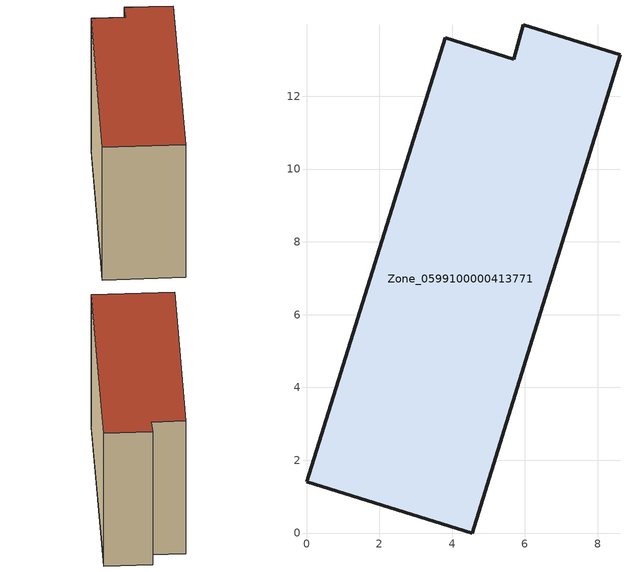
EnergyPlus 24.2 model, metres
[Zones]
Zone_0599100000413771
 floor ground (C_G): 0,1.41 3.81,13.6 5.69,13.01 5.95,13.96 8.61,13.14 4.55,0 z0
 wall outside (C_F): 3.81,13.6 0,1.41 4.55,0 8.61,13.14 5.95,13.96 5.69,13.01 3.81,13.6 z0:9.23
 roof outside (C_R): 8.61,13.14 5.95,13.96 5.69,13.01 3.81,13.6 0,1.41 4.55,0 z9.23
[BUILDING]
Pand.0599100000413771: North Axis=0; Terrain=City; Loads Convergence Tolerance Value=0.04; Temperature Convergence Tolerance Value=0.4; Solar Distribution=FullExterior; Maximum Number of Warmup Days=25; Minimum Number of Warmup Days=1
[Site:Location]
Rotterdam.The.Hague.AP_ZH_NLD Design_Conditions: Latitude=51.96; Longitude=4.45; Time Zone=1; Elevation=-4.5
[SITE:GROUNDTEMPERATURE:BUILDINGSURFACE]
18, 18, 18, 18, 18, 18, 18, 18, 18, 18, 18, 18
[MATERIAL] Thermal Absorptance=0.9; Solar Absorptance=0.7; Visible Absorptance=0.7
Name | Roughness | Thickness | Conductivity | Density | Specific Heat
G.TI.2006-2014 | MediumSmooth | 0.15 | 0.06 | 540 | 1210
F.TI.2006-2014 | Rough | 0.3 | 0.12 | 1920 | 840
R.TI.2006-2014 | MediumRough | 0.2 | 0.08 | 1500 | 1000
[CONSTRUCTION]
C_G: G.TI.2006-2014
C_F: F.TI.2006-2014
C_R: R.TI.2006-2014
[ZONE]
Zone_0599100000413771: Type=1; Multiplier=1; Ceiling Height=Autocalculate; Volume=Autocalculate; Floor Area=autocalculate; Part of Total Floor Area=Yes
[ZONEINFILTRATION:DESIGNFLOWRATE]
Infil_Zone_0599100000413771: Zone or ZoneList or Space or SpaceList=Zone_0599100000413771; Schedule=AlwaysOn; Design Flow Rate Calculation Method=Flow/Area; Flow Rate per Floor Area=0.0015; Constant Term Coefficient=1; Temperature Term Coefficient=0; Velocity Term Coefficient=0; Velocity Squared Term Coefficient=0
[HVACTEMPLATE:ZONE:IDEALLOADSAIRSYSTEM]
Zone_0599100000413771: Maximum Heating Supply Air Temperature=50; Minimum Cooling Supply Air Temperature=13; Maximum Heating Supply Air Humidity Ratio=0.0156; Minimum Cooling Supply Air Humidity Ratio=0.0077; Heating Limit=NoLimit; Cooling Limit=NoLimit; Dehumidification Control Type=ConstantSensibleHeatRatio; Cooling Sensible Heat Ratio=0.7; Dehumidification Setpoint=60; Humidification Control Type=None; Humidification Setpoint=30; Outdoor Air Method=None; Outdoor Air Flow Rate per Person=0.00944; Outdoor Air Flow Rate per Zone Floor Area=0; Outdoor Air Flow Rate per Zone=0; Demand Controlled Ventilation Type=None; Outdoor Air Economizer Type=NoEconomizer; Heat Recovery Type=None; Sensible Heat Recovery Effectiveness=0.7; Latent Heat Recovery Effectiveness=0.65
[ZONECONTROL:THERMOSTAT]
ThermostatControl_Zone_0599100000413771: Zone or ZoneList=Zone_0599100000413771; Control Type Schedule=DualSetpointControlType; Control 1=Thermostat_Zone_0599100000413771; Temperature Difference Between Cutout And Setpoint=0
[THERMOSTATSETPOINT:DUALSETPOINT]
Thermostat_Zone_0599100000413771: Heating Setpoint Temperature Schedule=HeatingSetpoint_Zone_0599100000413771; Cooling Setpoint Temperature Schedule=CoolingSetpoint_Zone_0599100000413771
[SCHEDULE:COMPACT]
HeatingSetpoint_Zone_0599100000413771: Through: 12/31, For: AllDays, Until: 24:00, 21
CoolingSetpoint_Zone_0599100000413771: Through: 12/31, For: AllDays, Until: 24:00, 24
DualSetpointControlType: Through: 12/31, For: AllDays, Until: 24:00, 4
AlwaysOn: Through: 12/31, For: AllDays, Until: 24:00, 1
